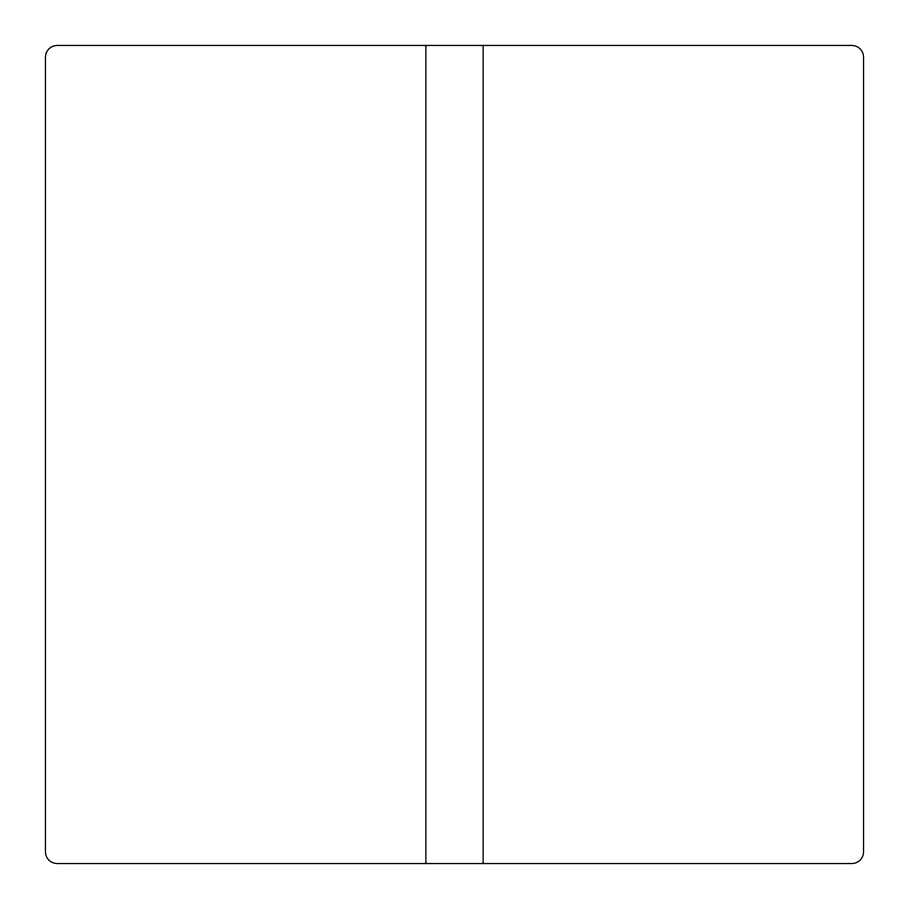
<?xml version="1.0" encoding="UTF-8"?>
<svg xmlns="http://www.w3.org/2000/svg" width="909" height="909" viewBox="0 0 909 909"><rect width="100%" height="100%" fill="white"/><g stroke="black" fill="none" stroke-linecap="round" stroke-linejoin="round"><path stroke-width="1.36" d="M483.133 45.45L483.133 863.55M425.867 45.45L425.867 863.55M851.858 45.45L57.142 45.45A11.692 11.692 0 0 0 45.45 57.142L45.45 851.858A11.692 11.692 0 0 0 57.142 863.55L851.858 863.55A11.692 11.692 0 0 0 863.55 851.858L863.55 57.142A11.692 11.692 0 0 0 851.858 45.45"/></g></svg>
